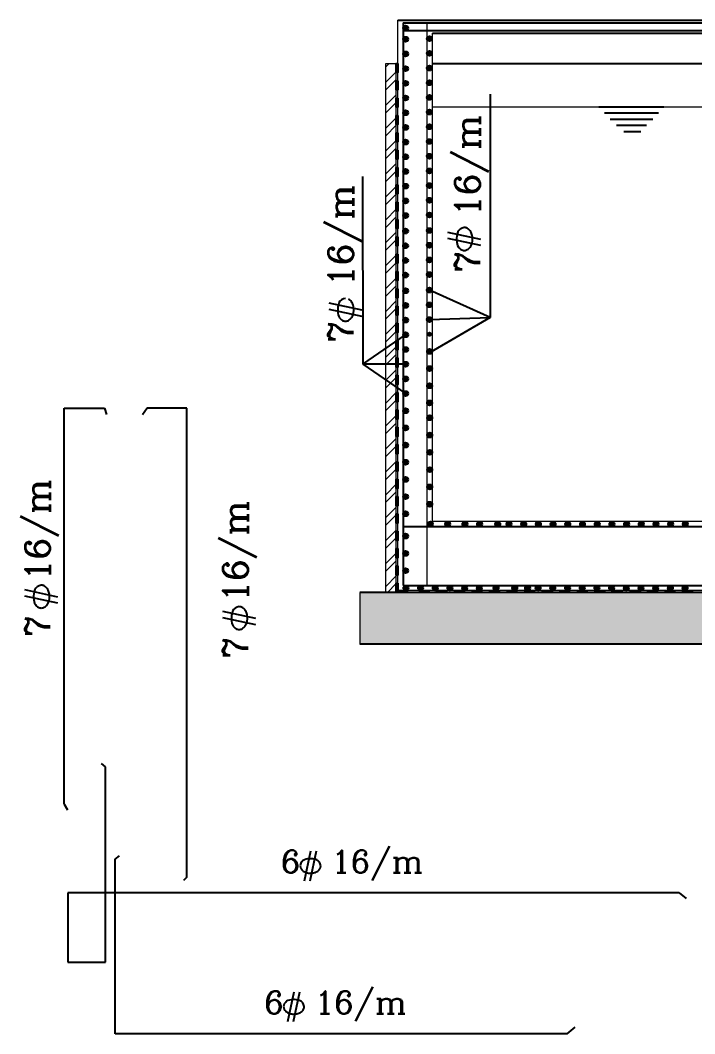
# Model space of a CAD drawing. Header units: metres. Extents: x 64 to 364, y 186 to 335.
# Drawn here: x 235.94 to 243.74, y 289.35 to 301.08 of the extents above; entities that cross this region are included whole.
import ezdxf
from ezdxf.enums import TextEntityAlignment as Align

# ---------------------------------------------------------------- set-up
doc = ezdxf.new("R2010")
doc.units = ezdxf.units.M
doc.header["$MEASUREMENT"] = 0
for name, color, linetype in [('91-TABLE-TEXT', 3, 'Continuous'), ('beam', 3, 'Continuous'), ('Conc Block', 253, 'Continuous'), ('DIMENSIONS', 2, 'Continuous'), ('HATCH', 252, 'Continuous'), ('Isolation', 30, 'Continuous'), ('PC', 8, 'Continuous'), ('RC', 1, 'Continuous'), ('STEEL', 5, 'Continuous'), ('Water', 4, 'Continuous')]:
    doc.layers.add(name, color=color, linetype=linetype)
doc.styles.add('ROMANC', font='romanc.shx')

# ---------------------------------------------------------------- blocks, each defined once
blk = doc.blocks.new('*U244')
at = {"layer": 'Isolation'}
blk.add_hatch(color=256, dxfattribs=at).paths.add_polyline_path([(-0.01, -0.053), (-0.01, 0.053), (0.01, 0.053), (0.01, -0.053)])
blk.add_lwpolyline([(0.01, 0.053), (0.01, -0.053), (-0.01, -0.053), (-0.01, 0.053)], close=True, dxfattribs=at)
blk = doc.blocks.new('*U245')
at = {"layer": 'HATCH', "color": 0, "linetype": 'ByBlock', "lineweight": -2, "transparency": 16777216}
for p in [(0, 6.014), (0, 5.814), (0, 5.613), (0, 5.413), (0, 5.212), (0, 5.012), (0, 4.811), (0, 4.611), (0, 4.41), (0, 4.21), (0, 4.009), (0, 3.809), (0, 3.608), (0, 3.408), (0, 3.207), (0, 3.007), (0, 2.807), (0, 2.606), (0, 2.406), (0, 2.205), (0, 2.005), (0, 1.804), (0, 1.604), (0, 1.403), (0, 1.203), (0, 1.002), (0, 0.802), (0, 0.601), (0, 0.401), (0, 0.2), (0, 0)]:
    blk.add_blockref('*U244', p, dxfattribs=at)

msp = doc.modelspace()

# ---------------------------------------------------------------- hatches: boundary and pattern name
at = {"layer": 'HATCH', "lineweight": 9}
h = msp.add_hatch(dxfattribs=at)
h.set_pattern_fill('ANSI32', color=256, scale=0.5)
h.paths.add_polyline_path([(260.8459, 300.5752), (260.7259, 300.5752), (260.7259, 300.4692), (260.7259, 294.4552), (260.8459, 294.4552)])
h.paths.add_polyline_path([(240.2859, 300.5752), (240.1659, 300.5752), (240.1659, 294.4552), (240.2859, 294.4552), (240.2859, 294.5613)])
h = msp.add_hatch(dxfattribs=at)
h.set_pattern_fill('AR-CONC', color=256)
h.set_pattern_definition([(50, (-94.388, 46.956), (7.1726, -0.62752), [0.75, -8.25]), (355, (-94.388, 46.956), (-1.38751, 7.52192), [0.6, -6.6]), (100.4514, (-93.79, 46.904), (5.78509, 6.8944), [0.6374, -7.01142]), (46.1842, (-94.388, 48.956), (10.67241, -1.6552), [1.125, -12.375]), (96.6356, (-93.498, 48.818), (9.34662, 9.74119), [0.9561, -10.51714]), (351.1842, (-94.388, 48.956), (9.34662, 9.7412), [0.9, -9.9]), (21, (-93.388, 48.456), (5.96907, -4.02619), [0.75, -8.25]), (326, (-93.388, 48.456), (2.43315, 7.2515), [0.6, -6.6]), (71.4514, (-92.89, 48.1207), (8.40222, 3.22531), [0.6374, -7.01142]), (37.5, (-94.3877, 46.9562), (0.121599, 3.328939), [0, -6.52, 0, -6.7, 0, -6.625]), (7.5, (-94.3877, 46.956), (2.630695, 3.944117), [0, -3.82, 0, -6.37, 0, -2.525]), (327.5, (-96.6177, 46.9562), (5.338224, -0.225549), [0, -2.5, 0, -7.8, 0, -10.35]), (317.5, (-97.6177, 46.956), (5.83186, 1.00105), [0, -3.25, 0, -5.18, 0, -7.35])])
h.paths.add_polyline_path([(260.5059, 294.4552), (260.4529, 294.4552), (240.5059, 294.4552), (240.5059, 294.1552), (260.5059, 294.1552)])
h.paths.add_polyline_path([(261.1459, 294.4552), (260.5059, 294.4552), (260.5059, 294.1552), (261.1459, 294.1552)])
h.paths.add_polyline_path([(240.5059, 294.4552), (239.8659, 294.4552), (239.8659, 294.1552), (240.5059, 294.1552)])
h = msp.add_hatch(dxfattribs=at)
h.set_pattern_fill('AR-CONC', color=256, scale=0.05)
h.set_pattern_definition([(50, (-94.3877, 46.95617), (0.3586301, -0.03137607), [0.0375, -0.4125]), (355, (-94.3877, 46.95617), (-0.06937567, 0.37609607), [0.03, -0.33]), (100.45144, (-94.35782, 46.95355), (0.28925442, 0.34472), [0.0318701, -0.35057106]), (46.1842, (-94.3877, 47.05617), (0.53362067, -0.08275964), [0.05625, -0.61875]), (96.63564, (-94.34324, 47.04927), (0.467331, 0.4870593), [0.0478052, -0.5258569]), (351.18416, (-94.3877, 47.05617), (0.467331, 0.4870593), [0.045, -0.495]), (21, (-94.3377, 47.03117), (0.29845353, -0.20130945), [0.0375, -0.4125]), (326, (-94.3377, 47.03117), (0.12165767, 0.36257502), [0.03, -0.33]), (71.451445, (-94.31284, 47.0144), (0.4201112, 0.16126558), [0.0318701, -0.35057106]), (37.5, (-94.38771, 46.95617), (0.006079928, 0.166446927), [0, -0.326, 0, -0.335, 0, -0.33125]), (7.5, (-94.38771, 46.95617), (0.13153477, 0.197205856), [0, -0.191, 0, -0.3185, 0, -0.12625]), (327.5, (-94.49921, 46.95617), (0.26691122, -0.011277436), [0, -0.125, 0, -0.39, 0, -0.5175]), (317.5, (-94.5492, 46.95617), (0.29159308, 0.05005249), [0, -0.1625, 0, -0.259, 0, -0.3675])])
h.paths.add_polyline_path([(261.1459, 294.4552), (260.5059, 294.4552), (260.5059, 293.8552), (261.1459, 293.8552)])
h.paths.add_polyline_path([(260.5059, 294.4552), (260.4529, 294.4552), (240.5059, 294.4552), (240.5059, 293.8552), (260.5059, 293.8552)])
h.paths.add_polyline_path([(240.5059, 294.4552), (239.8659, 294.4552), (239.8659, 293.8552), (240.5059, 293.8552)])
at = {"layer": 'Isolation'}
for points in [[(240.3059, 294.4752), (240.412, 294.4752), (240.412, 294.4552), (240.3059, 294.4552)], [(240.5589, 294.4752), (240.665, 294.4752), (240.665, 294.4552), (240.5589, 294.4552)], [(240.7619, 294.4752), (240.868, 294.4752), (240.868, 294.4552), (240.7619, 294.4552)], [(240.9649, 294.4752), (241.071, 294.4752), (241.071, 294.4552), (240.9649, 294.4552)], [(241.1679, 294.4752), (241.274, 294.4752), (241.274, 294.4552), (241.1679, 294.4552)], [(241.3709, 294.4752), (241.477, 294.4752), (241.477, 294.4552), (241.3709, 294.4552)], [(241.5739, 294.4752), (241.68, 294.4752), (241.68, 294.4552), (241.5739, 294.4552)], [(241.7769, 294.4752), (241.883, 294.4752), (241.883, 294.4552), (241.7769, 294.4552)], [(241.9799, 294.4752), (242.086, 294.4752), (242.086, 294.4552), (241.9799, 294.4552)], [(242.1829, 294.4752), (242.289, 294.4752), (242.289, 294.4552), (242.1829, 294.4552)], [(242.3859, 294.4752), (242.492, 294.4752), (242.492, 294.4552), (242.3859, 294.4552)], [(242.5889, 294.4752), (242.695, 294.4752), (242.695, 294.4552), (242.5889, 294.4552)], [(242.7919, 294.4752), (242.898, 294.4752), (242.898, 294.4552), (242.7919, 294.4552)], [(242.9949, 294.4752), (243.101, 294.4752), (243.101, 294.4552), (242.9949, 294.4552)], [(243.1979, 294.4752), (243.304, 294.4752), (243.304, 294.4552), (243.1979, 294.4552)], [(243.4009, 294.4752), (243.507, 294.4752), (243.507, 294.4552), (243.4009, 294.4552)], [(243.6039, 294.4752), (243.71, 294.4752), (243.71, 294.4552), (243.6039, 294.4552)]]:
    msp.add_hatch(color=256, dxfattribs=at).paths.add_polyline_path(points)
at = {"layer": 'STEEL', "ltscale": 0.2}
h = msp.add_hatch(color=256, dxfattribs=at)
h.paths.add_polyline_path([(240.3671, 300.9842), (240.4242, 300.9842, 1)])
h.paths.add_polyline_path([(240.3671, 300.9842, 1), (240.4242, 300.9842)])
h = msp.add_hatch(color=256, dxfattribs=at)
h.paths.add_polyline_path([(240.3671, 300.8557), (240.4242, 300.8557, 1)])
h.paths.add_polyline_path([(240.3671, 300.8557, 1), (240.4242, 300.8557)])
h = msp.add_hatch(color=256, dxfattribs=at)
h.paths.add_polyline_path([(240.643, 300.8624), (240.7, 300.8624, 1)])
h.paths.add_polyline_path([(240.643, 300.8624, 1), (240.7, 300.8624)])
h = msp.add_hatch(color=256, dxfattribs=at)
h.paths.add_polyline_path([(240.3671, 300.6857), (240.4242, 300.6857, 1)])
h.paths.add_polyline_path([(240.3671, 300.6857, 1), (240.4242, 300.6857)])
h = msp.add_hatch(color=256, dxfattribs=at)
h.paths.add_polyline_path([(240.643, 300.6924), (240.7, 300.6924, 1)])
h.paths.add_polyline_path([(240.643, 300.6924, 1), (240.7, 300.6924)])
h = msp.add_hatch(color=256, dxfattribs=at)
h.paths.add_polyline_path([(240.3671, 300.5157), (240.4242, 300.5157, 1)])
h.paths.add_polyline_path([(240.3671, 300.5157, 1), (240.4242, 300.5157)])
h = msp.add_hatch(color=256, dxfattribs=at)
h.paths.add_polyline_path([(240.643, 300.5224), (240.7, 300.5224, 1)])
h.paths.add_polyline_path([(240.643, 300.5224, 1), (240.7, 300.5224)])
h = msp.add_hatch(color=256, dxfattribs=at)
h.paths.add_polyline_path([(240.3671, 300.3457), (240.4242, 300.3457, 1)])
h.paths.add_polyline_path([(240.3671, 300.3457, 1), (240.4242, 300.3457)])
h = msp.add_hatch(color=256, dxfattribs=at)
h.paths.add_polyline_path([(240.643, 300.3524), (240.7, 300.3524, 1)])
h.paths.add_polyline_path([(240.643, 300.3524, 1), (240.7, 300.3524)])
h = msp.add_hatch(color=256, dxfattribs=at)
h.paths.add_polyline_path([(240.3671, 300.1757), (240.4242, 300.1757, 1)])
h.paths.add_polyline_path([(240.3671, 300.1757, 1), (240.4242, 300.1757)])
h = msp.add_hatch(color=256, dxfattribs=at)
h.paths.add_polyline_path([(240.643, 300.1824), (240.7, 300.1824, 1)])
h.paths.add_polyline_path([(240.643, 300.1824, 1), (240.7, 300.1824)])
h = msp.add_hatch(color=256, dxfattribs=at)
h.paths.add_polyline_path([(240.3671, 300.0057), (240.4242, 300.0057, 1)])
h.paths.add_polyline_path([(240.3671, 300.0057, 1), (240.4242, 300.0057)])
h = msp.add_hatch(color=256, dxfattribs=at)
h.paths.add_polyline_path([(240.643, 300.0124), (240.7, 300.0124, 1)])
h.paths.add_polyline_path([(240.643, 300.0124, 1), (240.7, 300.0124)])
h = msp.add_hatch(color=256, dxfattribs=at)
h.paths.add_polyline_path([(240.3671, 299.8357), (240.4242, 299.8357, 1)])
h.paths.add_polyline_path([(240.3671, 299.8357, 1), (240.4242, 299.8357)])
h = msp.add_hatch(color=256, dxfattribs=at)
h.paths.add_polyline_path([(240.643, 299.8424), (240.7, 299.8424, 1)])
h.paths.add_polyline_path([(240.643, 299.8424, 1), (240.7, 299.8424)])
h = msp.add_hatch(color=256, dxfattribs=at)
h.paths.add_polyline_path([(240.3671, 299.6657), (240.4242, 299.6657, 1)])
h.paths.add_polyline_path([(240.3671, 299.6657, 1), (240.4242, 299.6657)])
h = msp.add_hatch(color=256, dxfattribs=at)
h.paths.add_polyline_path([(240.643, 299.6724), (240.7, 299.6724, 1)])
h.paths.add_polyline_path([(240.643, 299.6724, 1), (240.7, 299.6724)])
h = msp.add_hatch(color=256, dxfattribs=at)
h.paths.add_polyline_path([(240.3671, 299.4957), (240.4242, 299.4957, 1)])
h.paths.add_polyline_path([(240.3671, 299.4957, 1), (240.4242, 299.4957)])
h = msp.add_hatch(color=256, dxfattribs=at)
h.paths.add_polyline_path([(240.643, 299.5024), (240.7, 299.5024, 1)])
h.paths.add_polyline_path([(240.643, 299.5024, 1), (240.7, 299.5024)])
h = msp.add_hatch(color=256, dxfattribs=at)
h.paths.add_polyline_path([(240.3671, 299.3257), (240.4242, 299.3257, 1)])
h.paths.add_polyline_path([(240.3671, 299.3257, 1), (240.4242, 299.3257)])
h = msp.add_hatch(color=256, dxfattribs=at)
h.paths.add_polyline_path([(240.643, 299.3324), (240.7, 299.3324, 1)])
h.paths.add_polyline_path([(240.643, 299.3324, 1), (240.7, 299.3324)])
h = msp.add_hatch(color=256, dxfattribs=at)
h.paths.add_polyline_path([(240.3671, 299.1557), (240.4242, 299.1557, 1)])
h.paths.add_polyline_path([(240.3671, 299.1557, 1), (240.4242, 299.1557)])
h = msp.add_hatch(color=256, dxfattribs=at)
h.paths.add_polyline_path([(240.643, 299.1624), (240.7, 299.1624, 1)])
h.paths.add_polyline_path([(240.643, 299.1624, 1), (240.7, 299.1624)])
h = msp.add_hatch(color=256, dxfattribs=at)
h.paths.add_polyline_path([(240.3671, 298.9857), (240.4242, 298.9857, 1)])
h.paths.add_polyline_path([(240.3671, 298.9857, 1), (240.4242, 298.9857)])
h = msp.add_hatch(color=256, dxfattribs=at)
h.paths.add_polyline_path([(240.643, 298.9924), (240.7, 298.9924, 1)])
h.paths.add_polyline_path([(240.643, 298.9924, 1), (240.7, 298.9924)])
h = msp.add_hatch(color=256, dxfattribs=at)
h.paths.add_polyline_path([(240.3671, 298.8157), (240.4242, 298.8157, 1)])
h.paths.add_polyline_path([(240.3671, 298.8157, 1), (240.4242, 298.8157)])
h = msp.add_hatch(color=256, dxfattribs=at)
h.paths.add_polyline_path([(240.643, 298.8224), (240.7, 298.8224, 1)])
h.paths.add_polyline_path([(240.643, 298.8224, 1), (240.7, 298.8224)])
h = msp.add_hatch(color=256, dxfattribs=at)
h.paths.add_polyline_path([(240.3657, 298.636), (240.4227, 298.636, 1)])
h.paths.add_polyline_path([(240.3657, 298.636, 1), (240.4227, 298.636)])
h = msp.add_hatch(color=256, dxfattribs=at)
h.paths.add_polyline_path([(240.6415, 298.6427), (240.6986, 298.6427, 1)])
h.paths.add_polyline_path([(240.6415, 298.6427, 1), (240.6986, 298.6427)])
h = msp.add_hatch(color=256, dxfattribs=at)
h.paths.add_polyline_path([(240.3657, 298.466), (240.4227, 298.466, 1)])
h.paths.add_polyline_path([(240.3657, 298.466, 1), (240.4227, 298.466)])
h = msp.add_hatch(color=256, dxfattribs=at)
h.paths.add_polyline_path([(240.6415, 298.4727), (240.6986, 298.4727, 1)])
h.paths.add_polyline_path([(240.6415, 298.4727, 1), (240.6986, 298.4727)])
h = msp.add_hatch(color=256, dxfattribs=at)
h.paths.add_polyline_path([(240.3657, 298.296), (240.4227, 298.296, 1)])
h.paths.add_polyline_path([(240.3657, 298.296, 1), (240.4227, 298.296)])
h = msp.add_hatch(color=256, dxfattribs=at)
h.paths.add_polyline_path([(240.6415, 298.3027), (240.6986, 298.3027, 1)])
h.paths.add_polyline_path([(240.6415, 298.3027, 1), (240.6986, 298.3027)])
h = msp.add_hatch(color=256, dxfattribs=at)
h.paths.add_polyline_path([(240.3657, 298.126), (240.4227, 298.126, 1)])
h.paths.add_polyline_path([(240.3657, 298.126, 1), (240.4227, 298.126)])
h = msp.add_hatch(color=256, dxfattribs=at)
h.paths.add_polyline_path([(240.6415, 298.1327), (240.6986, 298.1327, 1)])
h.paths.add_polyline_path([(240.6415, 298.1327, 1), (240.6986, 298.1327)])
h = msp.add_hatch(color=256, dxfattribs=at)
h.paths.add_polyline_path([(240.3671, 297.9457), (240.4242, 297.9457, 1)])
h.paths.add_polyline_path([(240.3671, 297.9457, 1), (240.4242, 297.9457)])
h = msp.add_hatch(color=256, dxfattribs=at)
h.paths.add_polyline_path([(240.643, 297.9524), (240.7, 297.9524, 1)])
h.paths.add_polyline_path([(240.643, 297.9524, 1), (240.7, 297.9524)])
h = msp.add_hatch(color=256, dxfattribs=at)
h.paths.add_polyline_path([(240.3671, 297.7757), (240.4242, 297.7757, 1)])
h.paths.add_polyline_path([(240.3671, 297.7757, 1), (240.4242, 297.7757)])
h = msp.add_hatch(color=256, dxfattribs=at)
h.paths.add_polyline_path([(240.643, 297.7824), (240.7, 297.7824, 1)])
h.paths.add_polyline_path([(240.643, 297.7824, 1), (240.7, 297.7824)])
h = msp.add_hatch(color=256, dxfattribs=at)
h.paths.add_polyline_path([(240.3671, 297.6057), (240.4242, 297.6057, 1)])
h.paths.add_polyline_path([(240.3671, 297.6057, 1), (240.4242, 297.6057)])
h = msp.add_hatch(color=256, dxfattribs=at)
h.paths.add_polyline_path([(240.643, 297.6124), (240.7, 297.6124, 1)])
h.paths.add_polyline_path([(240.643, 297.6124, 1), (240.7, 297.6124)])
h = msp.add_hatch(color=256, dxfattribs=at)
h.paths.add_polyline_path([(240.3671, 297.4357), (240.4242, 297.4357, 1)])
h.paths.add_polyline_path([(240.3671, 297.4357, 1), (240.4242, 297.4357)])
h = msp.add_hatch(color=256, dxfattribs=at)
h.paths.add_polyline_path([(240.643, 297.4424), (240.7, 297.4424, 1)])
h.paths.add_polyline_path([(240.643, 297.4424, 1), (240.7, 297.4424)])
h = msp.add_hatch(color=256, dxfattribs=at)
h.paths.add_polyline_path([(240.3671, 297.2657), (240.4242, 297.2657, 1)])
h.paths.add_polyline_path([(240.3671, 297.2657, 1), (240.4242, 297.2657)])
h = msp.add_hatch(color=256, dxfattribs=at)
h.paths.add_polyline_path([(240.6445, 297.2436), (240.7015, 297.2436, 1)])
h.paths.add_polyline_path([(240.6445, 297.2436, 1), (240.7015, 297.2436)])
h = msp.add_hatch(color=256, dxfattribs=at)
h.paths.add_polyline_path([(240.3671, 297.0957), (240.4242, 297.0957, 1)])
h.paths.add_polyline_path([(240.3671, 297.0957, 1), (240.4242, 297.0957)])
h = msp.add_hatch(color=256, dxfattribs=at)
h.paths.add_polyline_path([(240.6445, 297.0449), (240.7015, 297.0449, 1)])
h.paths.add_polyline_path([(240.6445, 297.0449, 1), (240.7015, 297.0449)])
h = msp.add_hatch(color=256, dxfattribs=at)
h.paths.add_polyline_path([(240.3671, 296.9257), (240.4242, 296.9257, 1)])
h.paths.add_polyline_path([(240.3671, 296.9257, 1), (240.4242, 296.9257)])
h = msp.add_hatch(color=256, dxfattribs=at)
h.paths.add_polyline_path([(240.6445, 296.8461), (240.7015, 296.8461, 1)])
h.paths.add_polyline_path([(240.6445, 296.8461, 1), (240.7015, 296.8461)])
h = msp.add_hatch(color=256, dxfattribs=at)
h.paths.add_polyline_path([(240.3671, 296.7557), (240.4242, 296.7557, 1)])
h.paths.add_polyline_path([(240.3671, 296.7557, 1), (240.4242, 296.7557)])
h = msp.add_hatch(color=256, dxfattribs=at)
h.paths.add_polyline_path([(240.6445, 296.6473), (240.7015, 296.6473, 1)])
h.paths.add_polyline_path([(240.6445, 296.6473, 1), (240.7015, 296.6473)])
h = msp.add_hatch(color=256, dxfattribs=at)
h.paths.add_polyline_path([(240.3671, 296.5569), (240.4242, 296.5569, 1)])
h.paths.add_polyline_path([(240.3671, 296.5569, 1), (240.4242, 296.5569)])
h = msp.add_hatch(color=256, dxfattribs=at)
h.paths.add_polyline_path([(240.646, 296.4754), (240.7031, 296.4754, 1)])
h.paths.add_polyline_path([(240.646, 296.4754, 1), (240.7031, 296.4754)])
h = msp.add_hatch(color=256, dxfattribs=at)
h.paths.add_polyline_path([(240.3671, 296.3581), (240.4242, 296.3581, 1)])
h.paths.add_polyline_path([(240.3671, 296.3581, 1), (240.4242, 296.3581)])
h = msp.add_hatch(color=256, dxfattribs=at)
h.paths.add_polyline_path([(240.646, 296.2754), (240.7031, 296.2754, 1)])
h.paths.add_polyline_path([(240.646, 296.2754, 1), (240.7031, 296.2754)])
h = msp.add_hatch(color=256, dxfattribs=at)
h.paths.add_polyline_path([(240.3671, 296.1593), (240.4242, 296.1593, 1)])
h.paths.add_polyline_path([(240.3671, 296.1593, 1), (240.4242, 296.1593)])
h = msp.add_hatch(color=256, dxfattribs=at)
h.paths.add_polyline_path([(240.646, 296.0754), (240.7031, 296.0754, 1)])
h.paths.add_polyline_path([(240.646, 296.0754, 1), (240.7031, 296.0754)])
h = msp.add_hatch(color=256, dxfattribs=at)
h.paths.add_polyline_path([(240.3671, 295.9606), (240.4242, 295.9606, 1)])
h.paths.add_polyline_path([(240.3671, 295.9606, 1), (240.4242, 295.9606)])
h = msp.add_hatch(color=256, dxfattribs=at)
h.paths.add_polyline_path([(240.646, 295.8754), (240.7031, 295.8754, 1)])
h.paths.add_polyline_path([(240.646, 295.8754, 1), (240.7031, 295.8754)])
h = msp.add_hatch(color=256, dxfattribs=at)
h.paths.add_polyline_path([(240.3671, 295.7618), (240.4242, 295.7618, 1)])
h.paths.add_polyline_path([(240.3671, 295.7618, 1), (240.4242, 295.7618)])
h = msp.add_hatch(color=256, dxfattribs=at)
h.paths.add_polyline_path([(240.646, 295.6754), (240.7031, 295.6754, 1)])
h.paths.add_polyline_path([(240.646, 295.6754, 1), (240.7031, 295.6754)])
h = msp.add_hatch(color=256, dxfattribs=at)
h.paths.add_polyline_path([(240.3671, 295.563), (240.4242, 295.563, 1)])
h.paths.add_polyline_path([(240.3671, 295.563, 1), (240.4242, 295.563)])
h = msp.add_hatch(color=256, dxfattribs=at)
h.paths.add_polyline_path([(240.646, 295.4754), (240.7031, 295.4754, 1)])
h.paths.add_polyline_path([(240.646, 295.4754, 1), (240.7031, 295.4754)])
h = msp.add_hatch(color=256, dxfattribs=at)
h.paths.add_polyline_path([(240.3671, 295.3642), (240.4242, 295.3642, 1)])
h.paths.add_polyline_path([(240.3671, 295.3642, 1), (240.4242, 295.3642)])
h = msp.add_hatch(color=256, dxfattribs=at)
h.paths.add_polyline_path([(240.6529, 295.2459), (240.7099, 295.2459, 1)])
h.paths.add_polyline_path([(240.6529, 295.2459, 1), (240.7099, 295.2459)])
h = msp.add_hatch(color=256, dxfattribs=at)
h.paths.add_polyline_path([(240.8529, 295.2459), (240.9099, 295.2459, 1)])
h.paths.add_polyline_path([(240.8529, 295.2459, 1), (240.9099, 295.2459)])
h = msp.add_hatch(color=256, dxfattribs=at)
h.paths.add_polyline_path([(241.0529, 295.2459), (241.1099, 295.2459, 1)])
h.paths.add_polyline_path([(241.0529, 295.2459, 1), (241.1099, 295.2459)])
h = msp.add_hatch(color=256, dxfattribs=at)
h.paths.add_polyline_path([(241.2229, 295.2459), (241.2799, 295.2459, 1)])
h.paths.add_polyline_path([(241.2229, 295.2459, 1), (241.2799, 295.2459)])
h = msp.add_hatch(color=256, dxfattribs=at)
h.paths.add_polyline_path([(241.4324, 295.2442), (241.4895, 295.2442, 1)])
h.paths.add_polyline_path([(241.4324, 295.2442, 1), (241.4895, 295.2442)])
h = msp.add_hatch(color=256, dxfattribs=at)
h.paths.add_polyline_path([(241.5629, 295.2459), (241.6199, 295.2459, 1)])
h.paths.add_polyline_path([(241.5629, 295.2459, 1), (241.6199, 295.2459)])
h = msp.add_hatch(color=256, dxfattribs=at)
h.paths.add_polyline_path([(241.7329, 295.2459), (241.7899, 295.2459, 1)])
h.paths.add_polyline_path([(241.7329, 295.2459, 1), (241.7899, 295.2459)])
h = msp.add_hatch(color=256, dxfattribs=at)
h.paths.add_polyline_path([(241.9029, 295.2459), (241.9599, 295.2459, 1)])
h.paths.add_polyline_path([(241.9029, 295.2459, 1), (241.9599, 295.2459)])
h = msp.add_hatch(color=256, dxfattribs=at)
h.paths.add_polyline_path([(242.0729, 295.2459), (242.1299, 295.2459, 1)])
h.paths.add_polyline_path([(242.0729, 295.2459, 1), (242.1299, 295.2459)])
h = msp.add_hatch(color=256, dxfattribs=at)
h.paths.add_polyline_path([(242.2429, 295.2459), (242.2999, 295.2459, 1)])
h.paths.add_polyline_path([(242.2429, 295.2459, 1), (242.2999, 295.2459)])
h = msp.add_hatch(color=256, dxfattribs=at)
h.paths.add_polyline_path([(242.4129, 295.2459), (242.4699, 295.2459, 1)])
h.paths.add_polyline_path([(242.4129, 295.2459, 1), (242.4699, 295.2459)])
h = msp.add_hatch(color=256, dxfattribs=at)
h.paths.add_polyline_path([(242.5829, 295.2459), (242.6399, 295.2459, 1)])
h.paths.add_polyline_path([(242.5829, 295.2459, 1), (242.6399, 295.2459)])
h = msp.add_hatch(color=256, dxfattribs=at)
h.paths.add_polyline_path([(242.7529, 295.2459), (242.8099, 295.2459, 1)])
h.paths.add_polyline_path([(242.7529, 295.2459, 1), (242.8099, 295.2459)])
h = msp.add_hatch(color=256, dxfattribs=at)
h.paths.add_polyline_path([(242.9229, 295.2459), (242.9799, 295.2459, 1)])
h.paths.add_polyline_path([(242.9229, 295.2459, 1), (242.9799, 295.2459)])
h = msp.add_hatch(color=256, dxfattribs=at)
h.paths.add_polyline_path([(243.0929, 295.2459), (243.1499, 295.2459, 1)])
h.paths.add_polyline_path([(243.0929, 295.2459, 1), (243.1499, 295.2459)])
h = msp.add_hatch(color=256, dxfattribs=at)
h.paths.add_polyline_path([(243.2629, 295.2459), (243.3199, 295.2459, 1)])
h.paths.add_polyline_path([(243.2629, 295.2459, 1), (243.3199, 295.2459)])
h = msp.add_hatch(color=256, dxfattribs=at)
h.paths.add_polyline_path([(243.4329, 295.2459), (243.4899, 295.2459, 1)])
h.paths.add_polyline_path([(243.4329, 295.2459, 1), (243.4899, 295.2459)])
h = msp.add_hatch(color=256, dxfattribs=at)
h.paths.add_polyline_path([(243.6029, 295.2459), (243.6599, 295.2459, 1)])
h.paths.add_polyline_path([(243.6029, 295.2459, 1), (243.6599, 295.2459)])
h = msp.add_hatch(color=256, dxfattribs=at)
h.paths.add_polyline_path([(240.3671, 295.1061), (240.4242, 295.1061, 1)])
h.paths.add_polyline_path([(240.3671, 295.1061, 1), (240.4242, 295.1061)])
h = msp.add_hatch(color=256, dxfattribs=at)
h.paths.add_polyline_path([(240.3671, 294.9061), (240.4242, 294.9061, 1)])
h.paths.add_polyline_path([(240.3671, 294.9061, 1), (240.4242, 294.9061)])
h = msp.add_hatch(color=256, dxfattribs=at)
h.paths.add_polyline_path([(240.3671, 294.7061), (240.4242, 294.7061, 1)])
h.paths.add_polyline_path([(240.3671, 294.7061, 1), (240.4242, 294.7061)])
h = msp.add_hatch(color=256, dxfattribs=at)
h.paths.add_polyline_path([(240.3696, 294.5061), (240.4267, 294.5061, 1)])
h.paths.add_polyline_path([(240.3696, 294.5061, 1), (240.4267, 294.5061)])
h = msp.add_hatch(color=256, dxfattribs=at)
h.paths.add_polyline_path([(240.5396, 294.5061), (240.5967, 294.5061, 1)])
h.paths.add_polyline_path([(240.5396, 294.5061, 1), (240.5967, 294.5061)])
h = msp.add_hatch(color=256, dxfattribs=at)
h.paths.add_polyline_path([(240.7096, 294.5061), (240.7667, 294.5061, 1)])
h.paths.add_polyline_path([(240.7096, 294.5061, 1), (240.7667, 294.5061)])
h = msp.add_hatch(color=256, dxfattribs=at)
h.paths.add_polyline_path([(240.8796, 294.5061), (240.9367, 294.5061, 1)])
h.paths.add_polyline_path([(240.8796, 294.5061, 1), (240.9367, 294.5061)])
h = msp.add_hatch(color=256, dxfattribs=at)
h.paths.add_polyline_path([(241.0496, 294.5061), (241.1067, 294.5061, 1)])
h.paths.add_polyline_path([(241.0496, 294.5061, 1), (241.1067, 294.5061)])
h = msp.add_hatch(color=256, dxfattribs=at)
h.paths.add_polyline_path([(241.2196, 294.5061), (241.2767, 294.5061, 1)])
h.paths.add_polyline_path([(241.2196, 294.5061, 1), (241.2767, 294.5061)])
h = msp.add_hatch(color=256, dxfattribs=at)
h.paths.add_polyline_path([(241.413, 294.5066), (241.47, 294.5066, 1)])
h.paths.add_polyline_path([(241.413, 294.5066, 1), (241.47, 294.5066)])
h = msp.add_hatch(color=256, dxfattribs=at)
h.paths.add_polyline_path([(241.629, 294.5066), (241.6861, 294.5066, 1)])
h.paths.add_polyline_path([(241.629, 294.5066, 1), (241.6861, 294.5066)])
h = msp.add_hatch(color=256, dxfattribs=at)
h.paths.add_polyline_path([(241.7776, 294.5042), (241.8347, 294.5042, 1)])
h.paths.add_polyline_path([(241.7776, 294.5042, 1), (241.8347, 294.5042)])
h = msp.add_hatch(color=256, dxfattribs=at)
h.paths.add_polyline_path([(241.8996, 294.5061), (241.9567, 294.5061, 1)])
h.paths.add_polyline_path([(241.8996, 294.5061, 1), (241.9567, 294.5061)])
h = msp.add_hatch(color=256, dxfattribs=at)
h.paths.add_polyline_path([(242.0696, 294.5061), (242.1267, 294.5061, 1)])
h.paths.add_polyline_path([(242.0696, 294.5061, 1), (242.1267, 294.5061)])
h = msp.add_hatch(color=256, dxfattribs=at)
h.paths.add_polyline_path([(242.2396, 294.5061), (242.2967, 294.5061, 1)])
h.paths.add_polyline_path([(242.2396, 294.5061, 1), (242.2967, 294.5061)])
h = msp.add_hatch(color=256, dxfattribs=at)
h.paths.add_polyline_path([(242.4096, 294.5061), (242.4667, 294.5061, 1)])
h.paths.add_polyline_path([(242.4096, 294.5061, 1), (242.4667, 294.5061)])
h = msp.add_hatch(color=256, dxfattribs=at)
h.paths.add_polyline_path([(242.5796, 294.5061), (242.6367, 294.5061, 1)])
h.paths.add_polyline_path([(242.5796, 294.5061, 1), (242.6367, 294.5061)])
h = msp.add_hatch(color=256, dxfattribs=at)
h.paths.add_polyline_path([(242.7496, 294.5061), (242.8067, 294.5061, 1)])
h.paths.add_polyline_path([(242.7496, 294.5061, 1), (242.8067, 294.5061)])
h = msp.add_hatch(color=256, dxfattribs=at)
h.paths.add_polyline_path([(242.9196, 294.5061), (242.9767, 294.5061, 1)])
h.paths.add_polyline_path([(242.9196, 294.5061, 1), (242.9767, 294.5061)])
h = msp.add_hatch(color=256, dxfattribs=at)
h.paths.add_polyline_path([(243.0896, 294.5061), (243.1467, 294.5061, 1)])
h.paths.add_polyline_path([(243.0896, 294.5061, 1), (243.1467, 294.5061)])
h = msp.add_hatch(color=256, dxfattribs=at)
h.paths.add_polyline_path([(243.2596, 294.5061), (243.3167, 294.5061, 1)])
h.paths.add_polyline_path([(243.2596, 294.5061, 1), (243.3167, 294.5061)])
h = msp.add_hatch(color=256, dxfattribs=at)
h.paths.add_polyline_path([(243.4296, 294.5061), (243.4867, 294.5061, 1)])
h.paths.add_polyline_path([(243.4296, 294.5061, 1), (243.4867, 294.5061)])
h = msp.add_hatch(color=256, dxfattribs=at)
h.paths.add_polyline_path([(243.5996, 294.5061), (243.6567, 294.5061, 1)])
h.paths.add_polyline_path([(243.5996, 294.5061, 1), (243.6567, 294.5061)])

# ---------------------------------------------------------------- linework, layer by layer
at = {"lineweight": 9}
msp.add_line((240.1659, 300.5752), (240.3059, 300.5752), dxfattribs=at)
at = {"layer": 'beam'}
msp.add_line((240.7059, 300.5752), (245.3059, 300.5752), dxfattribs=at)
at = {"layer": 'Conc Block', "lineweight": 9}
for p, q in [((240.1659, 294.4552), (240.1659, 300.5752)), ((240.2859, 294.4552), (240.2859, 300.5752))]:
    msp.add_line(p, q, dxfattribs=at)
at = {"layer": 'DIMENSIONS'}
for p, q in [((241.3725, 300.2207), (241.3725, 297.6373)), ((239.8951, 299.2663), (239.902, 297.0954)), ((241.2667, 298.5392), (240.8839, 298.6208)), ((241.2667, 298.4673), (240.8839, 298.5489)), ((241.3725, 297.6373), (240.6716, 297.9522)), ((239.8926, 297.72), (239.5098, 297.8016)), ((239.8926, 297.648), (239.5098, 297.7296)), ((240.6716, 297.6122), (241.3725, 297.6373)), ((241.3725, 297.6373), (240.6719, 297.227)), ((239.902, 297.0954), (240.3957, 297.4354)), ((240.3957, 297.0954), (239.902, 297.0954)), ((239.902, 297.0954), (240.3957, 296.7554)), ((236.3735, 294.401), (235.9908, 294.4826)), ((236.3735, 294.329), (235.9908, 294.4106)), ((238.6624, 294.1524), (238.2797, 294.234)), ((238.6624, 294.0804), (238.2797, 294.162)), ((239.2261, 291.1181), (239.2995, 291.4626)), ((239.2909, 291.1181), (239.3643, 291.4626)), ((239.0338, 289.4883), (239.1072, 289.8328)), ((239.0986, 289.4883), (239.172, 289.8328))]:
    msp.add_line(p, q, dxfattribs=at)
for centre, major_axis, ratio, start_param, end_param in [((241.1001, 298.5837), (0.0492, 0.1697), 0.6194377, 1.5056801, 2.6284376), ((241.0739, 298.6199), (0.0779, 0.0256), 0.6715113, 1.3536921, 2.5954401), ((241.0739, 298.6199), (0.064, 0), 0.8847754, 1.0010544, 1.5707963), ((241.0477, 298.5837), (0.1125, 0), 0.8847754, 0.5739799, 1.0010544), ((241.0061, 298.5599), (-0.1621, 0), 0.8847754, 3.4032805, 3.7155726), ((240.9402, 298.5443), (0.2303, 0), 0.8847754, 0, 0.2616879), ((241.0061, 298.5287), (0.1621, 0), 0.8847754, -0.5739799, -0.2616879), ((240.9402, 298.5443), (0.2303, 0), 0.8847754, -0.2616879, 0), ((241.1001, 298.5049), (-0.1125, 0), 0.8847754, 0.5739799, 1.0010544), ((241.0739, 298.4688), (0.064, 0), 0.8847754, 4.1426471, 4.712389), ((241.0739, 298.4688), (-0.064, 0), 0.8847754, 1.5707963, 2.1405382), ((241.0477, 298.5049), (0.1125, 0), 0.8847754, -1.0010544, -0.5739799), ((239.726, 297.7645), (-0.0492, -0.1697), 0.6194377, 4.6472727, 5.7700303), ((239.6998, 297.8007), (-0.0779, -0.0256), 0.6715113, 4.4952848, 5.7370328), ((239.6737, 297.7645), (-0.1125, 0), 0.8847754, 3.7155726, 4.1426471), ((239.632, 297.7407), (-0.1621, 0), 0.8847754, 3.4032805, 3.7155726), ((239.5662, 297.7251), (-0.2303, 0), 0.8847754, 3.1415927, 3.4032805), ((239.632, 297.7095), (-0.1621, 0), 0.8847754, 2.5676127, 2.8799048), ((239.5662, 297.7251), (-0.2303, 0), 0.8847754, 2.8799048, 3.1415927), ((239.726, 297.6857), (-0.1125, 0), 0.8847754, 0.5739799, 1.0010544), ((239.6998, 297.6496), (-0.064, 0), 0.8847754, 1.0010544, 1.5707963), ((239.6998, 297.6496), (-0.064, 0), 0.8847754, 1.5707963, 2.1405382), ((239.6737, 297.6857), (-0.1125, 0), 0.8847754, 2.1405382, 2.5676127), ((236.2069, 294.4455), (0.0492, 0.1697), 0.6194377, 1.5056801, 2.6284376), ((236.1808, 294.4816), (0.0779, 0.0256), 0.6715113, 1.3536921, 2.5954401), ((236.1808, 294.4816), (0.064, 0), 0.8847754, 1.0010544, 1.5707963), ((236.1546, 294.4455), (0.1125, 0), 0.8847754, 0.5739799, 1.0010544), ((236.113, 294.4217), (-0.1621, 0), 0.8847754, 3.4032805, 3.7155726), ((236.0471, 294.4061), (-0.2303, 0), 0.8847754, 3.1415927, 3.4032805), ((236.0471, 294.4061), (-0.2303, 0), 0.8847754, 2.8799048, 3.1415927), ((236.2069, 294.3667), (-0.1125, 0), 0.8847754, 0.5739799, 1.0010544), ((236.1808, 294.3305), (-0.064, 0), 0.8847754, 1.0010544, 1.5707963), ((236.1808, 294.3305), (0.064, 0), 0.8847754, 4.712389, 5.2821309), ((236.1546, 294.3667), (0.1125, 0), 0.8847754, -1.0010544, -0.5739799), ((236.113, 294.3905), (-0.1621, 0), 0.8847754, 2.5676127, 2.8799048), ((238.4697, 294.2331), (0.0779, 0.0256), 0.6715113, 1.3536921, 2.5954401), ((238.4697, 294.2331), (0.064, 0), 0.8847754, 1.0010544, 1.5707963), ((238.4435, 294.1969), (0.1125, 0), 0.8847754, 0.5739799, 1.0010544), ((238.4019, 294.1731), (-0.1621, 0), 0.8847754, 3.4032805, 3.7155726), ((238.4958, 294.1969), (0.0492, 0.1697), 0.6194377, 1.5056801, 2.6284376), ((238.336, 294.1575), (-0.2303, 0), 0.8847754, 3.1415927, 3.4032805), ((238.336, 294.1575), (-0.2303, 0), 0.8847754, 2.8799048, 3.1415927), ((238.4958, 294.1181), (-0.1125, 0), 0.8847754, 0.5739799, 1.0010544), ((238.4697, 294.0819), (-0.064, 0), 0.8847754, 1.0010544, 1.5707963), ((238.4697, 294.0819), (0.064, 0), 0.8847754, 4.712389, 5.2821309), ((238.4435, 294.1181), (0.1125, 0), 0.8847754, -1.0010544, -0.5739799), ((238.4019, 294.1419), (-0.1621, 0), 0.8847754, 2.5676127, 2.8799048), ((239.2274, 291.2916), (0, 0.0576), 0.8847754, 1.0010544, 1.5707963), ((239.26, 291.268), (0, 0.1013), 0.8847754, 0.5739799, 1.0010544), ((239.3309, 291.268), (-0.1527, 0.0443), 0.6194377, 4.6472727, 5.7700303), ((239.3635, 291.2916), (-0.023, 0.0701), 0.6715113, 4.4952848, 5.7370328), ((239.2274, 291.2916), (0, 0.0576), 0.8847754, 1.5707963, 2.1405382), ((239.26, 291.3152), (0, 0.1013), 0.8847754, 2.1405382, 2.5676127), ((239.2814, 291.3526), (0, 0.1459), 0.8847754, 2.5676127, 2.8799048), ((239.2954, 291.4119), (0, 0.2072), 0.8847754, 2.8799048, 3.1415927), ((239.2954, 291.4119), (0, 0.2072), 0.8847754, 3.1415927, 3.4032805), ((239.3095, 291.3526), (0, 0.1459), 0.8847754, 3.4032805, 3.7155726), ((239.3309, 291.3152), (0, 0.1013), 0.8847754, 3.7155726, 4.1426471), ((239.3635, 291.2916), (0, 0.0576), 0.8847754, 4.1426471, 4.712389), ((239.0352, 289.6618), (0, 0.0576), 0.8847754, 1.0010544, 1.5707963), ((239.0677, 289.6382), (0, 0.1013), 0.8847754, 0.5739799, 1.0010544), ((239.1387, 289.6382), (-0.1527, 0.0443), 0.6194377, 4.6472727, 5.7700303), ((239.1712, 289.6618), (-0.023, 0.0701), 0.6715113, 4.4952848, 5.7370328), ((239.0352, 289.6618), (0, 0.0576), 0.8847754, 1.5707963, 2.1405382), ((239.0677, 289.6853), (0, 0.1013), 0.8847754, 2.1405382, 2.5676127), ((239.0891, 289.7228), (0, 0.1459), 0.8847754, 2.5676127, 2.8799048), ((239.1032, 289.7821), (0, 0.2072), 0.8847754, 2.8799048, 3.1415927), ((239.1032, 289.7821), (0, 0.2072), 0.8847754, 3.1415927, 3.4032805), ((239.1172, 289.7228), (0, 0.1459), 0.8847754, 3.4032805, 3.7155726), ((239.1387, 289.6853), (0, 0.1013), 0.8847754, 3.7155726, 4.1426471), ((239.1712, 289.6618), (0, 0.0576), 0.8847754, 4.1426471, 4.712389)]:
    msp.add_ellipse(centre, major_axis=major_axis, ratio=ratio, start_param=start_param, end_param=end_param, dxfattribs=at)
at = {"layer": 'HATCH', "lineweight": 9}
msp.add_line((239.8659, 294.4552), (239.8659, 293.8552), dxfattribs=at)
msp.add_line((239.8659, 294.4552), (239.8659, 293.8552), dxfattribs=at)
at = {"layer": 'Isolation'}
for points in [[(240.412, 294.4552), (240.3059, 294.4552), (240.3059, 294.4752), (240.412, 294.4752)], [(240.665, 294.4552), (240.5589, 294.4552), (240.5589, 294.4752), (240.665, 294.4752)], [(240.868, 294.4552), (240.7619, 294.4552), (240.7619, 294.4752), (240.868, 294.4752)], [(241.071, 294.4552), (240.9649, 294.4552), (240.9649, 294.4752), (241.071, 294.4752)], [(241.274, 294.4552), (241.1679, 294.4552), (241.1679, 294.4752), (241.274, 294.4752)], [(241.477, 294.4552), (241.3709, 294.4552), (241.3709, 294.4752), (241.477, 294.4752)], [(241.68, 294.4552), (241.5739, 294.4552), (241.5739, 294.4752), (241.68, 294.4752)], [(241.883, 294.4552), (241.7769, 294.4552), (241.7769, 294.4752), (241.883, 294.4752)], [(242.086, 294.4552), (241.9799, 294.4552), (241.9799, 294.4752), (242.086, 294.4752)], [(242.289, 294.4552), (242.1829, 294.4552), (242.1829, 294.4752), (242.289, 294.4752)], [(242.492, 294.4552), (242.3859, 294.4552), (242.3859, 294.4752), (242.492, 294.4752)], [(242.695, 294.4552), (242.5889, 294.4552), (242.5889, 294.4752), (242.695, 294.4752)], [(242.898, 294.4552), (242.7919, 294.4552), (242.7919, 294.4752), (242.898, 294.4752)], [(243.101, 294.4552), (242.9949, 294.4552), (242.9949, 294.4752), (243.101, 294.4752)], [(243.304, 294.4552), (243.1979, 294.4552), (243.1979, 294.4752), (243.304, 294.4752)], [(243.507, 294.4552), (243.4009, 294.4552), (243.4009, 294.4752), (243.507, 294.4752)], [(243.71, 294.4552), (243.6039, 294.4552), (243.6039, 294.4752), (243.71, 294.4752)]]:
    msp.add_lwpolyline(points, close=True, dxfattribs=at)
at = {"layer": 'PC'}
for p, q in [((261.1459, 294.4552), (239.8659, 294.4552)), ((261.1459, 293.8552), (239.8659, 293.8552))]:
    msp.add_line(p, q, dxfattribs=at)
at = {"layer": 'RC'}
for p, q in [((240.3059, 301.0752), (260.7059, 301.0752)), ((240.7059, 300.9252), (260.3059, 300.9252))]:
    msp.add_line(p, q, dxfattribs=at)
at = {"layer": 'RC', "lineweight": 9}
for p, q in [((240.3059, 294.4752), (240.3059, 301.0752)), ((240.7059, 295.2752), (240.7059, 300.9252)), ((260.3059, 295.2752), (240.7059, 295.2752)), ((260.7059, 294.4752), (240.3059, 294.4752))]:
    msp.add_line(p, q, dxfattribs=at)
at = {"layer": 'STEEL'}
for p, q in [((240.3659, 301.0452), (260.7059, 301.0452)), ((240.3659, 301.0452), (240.3659, 294.5352)), ((240.3659, 300.9552), (260.7059, 300.9552)), ((236.4462, 292.0046), (236.4462, 296.5874)), ((236.4462, 296.5874), (236.9125, 296.5874)), ((236.9125, 296.5874), (236.9366, 296.5114)), ((237.407, 296.5874), (237.351, 296.5108)), ((237.8658, 296.5874), (237.407, 296.5874)), ((237.8658, 291.1574), (237.8658, 296.5874)), ((247.6059, 295.2152), (240.3659, 295.2152)), ((240.3659, 294.5352), (247.8059, 294.5352)), ((236.9244, 292.4365), (236.8758, 292.4752)), ((236.9244, 291.8229), (236.9244, 292.4365)), ((236.4462, 292.0046), (236.4838, 291.9378)), ((236.9244, 290.1774), (236.9244, 291.8229)), ((237.0359, 291.366), (237.0845, 291.4047)), ((237.0359, 290.7524), (237.0359, 291.366)), ((237.8658, 291.1574), (237.8243, 291.122)), ((237.3358, 290.9774), (236.488, 290.9774)), ((236.488, 290.9774), (236.488, 290.1774)), ((241.6393, 290.9774), (237.3358, 290.9774)), ((243.5593, 290.9774), (241.6393, 290.9774)), ((243.5593, 290.9774), (243.6412, 290.9112)), ((237.0359, 289.3475), (237.0359, 290.7524)), ((236.488, 290.1774), (236.9244, 290.1774)), ((242.2651, 289.3475), (237.0359, 289.3475)), ((237.0359, 289.3475), (237.0359, 289.3475)), ((242.2651, 289.3475), (242.3551, 289.4226))]:
    msp.add_line(p, q, dxfattribs=at)
at = {"layer": 'STEEL', "lineweight": 9}
msp.add_line((240.6459, 294.5352), (240.6459, 301.0452), dxfattribs=at)
at = {"layer": 'STEEL'}
for centre in [(240.3957, 300.984), (240.3957, 300.8554), (240.6716, 300.8622), (240.3957, 300.6854), (240.6716, 300.6922), (240.3957, 300.5154), (240.6716, 300.5222), (240.3957, 300.3454), (240.6716, 300.3522), (240.3957, 300.1754), (240.6716, 300.1822), (240.3957, 300.0054), (240.6716, 300.0122), (240.3957, 299.8354), (240.6716, 299.8422), (240.3957, 299.6654), (240.6716, 299.6722), (240.3957, 299.4954), (240.6716, 299.5022), (240.3957, 299.3254), (240.6716, 299.3322), (240.3957, 299.1554), (240.6716, 299.1622), (240.3957, 298.9854), (240.6716, 298.9922), (240.3957, 298.8154), (240.6716, 298.8222), (240.3943, 298.6357), (240.6701, 298.6424), (240.3943, 298.4657), (240.6701, 298.4724), (240.3943, 298.2957), (240.6701, 298.3024), (240.3943, 298.1257), (240.6701, 298.1324), (240.3957, 297.9454), (240.6716, 297.9522), (240.3957, 297.7754), (240.6716, 297.7822), (240.3957, 297.6054), (240.6716, 297.6122), (240.3957, 297.4354), (240.3957, 297.2654), (240.6731, 297.2434), (240.3957, 297.0954), (240.6731, 297.0446), (240.3957, 296.9254), (240.6731, 296.8458), (240.3957, 296.7554), (240.6731, 296.647), (240.3957, 296.5566), (240.6747, 296.4751), (240.3957, 296.3579), (240.6747, 296.2751), (240.3957, 296.1591), (240.6747, 296.0751), (240.3957, 295.9603), (240.6747, 295.8751), (240.3957, 295.7615), (240.6747, 295.6751), (240.3957, 295.5627), (240.6747, 295.4751), (240.3957, 295.3639), (240.6815, 295.2456), (240.8815, 295.2456), (241.0815, 295.2456), (241.2515, 295.2456), (241.461, 295.244), (241.5915, 295.2456), (241.7615, 295.2456), (241.9315, 295.2456), (242.1015, 295.2456), (242.2715, 295.2456), (242.4415, 295.2456), (242.6115, 295.2456), (242.7815, 295.2456), (242.9515, 295.2456), (243.1215, 295.2456), (243.2915, 295.2456), (243.4615, 295.2456), (243.6315, 295.2456), (240.3957, 295.1058), (240.3957, 294.9058), (240.3957, 294.7058), (240.3982, 294.5058), (240.5682, 294.5058), (240.7382, 294.5058), (240.9082, 294.5058), (241.0782, 294.5058), (241.2482, 294.5058), (241.4416, 294.5064), (241.6577, 294.5064), (241.8063, 294.504), (241.9282, 294.5058), (242.0982, 294.5058), (242.2682, 294.5058), (242.4382, 294.5058), (242.6082, 294.5058), (242.7782, 294.5058), (242.9482, 294.5058), (243.1182, 294.5058), (243.2882, 294.5058), (243.4582, 294.5058), (243.6282, 294.5058)]:
    msp.add_circle(centre, 0.0288, dxfattribs=at)
at = {"layer": 'Water', "lineweight": 9}
msp.add_line((240.7059, 300.0752), (245.3059, 300.0752), dxfattribs=at)
at = {"layer": 'Water', "lineweight": -3}
for p, q in [((242.6315, 300.0752), (243.3835, 300.0752)), ((242.6315, 300.0752), (243.3835, 300.0752)), ((242.6961, 300.0033), (243.3193, 300.0033)), ((242.6961, 300.0033), (243.3193, 300.0033)), ((242.7607, 299.9315), (243.2552, 299.9315)), ((242.7607, 299.9315), (243.2552, 299.9315)), ((242.8356, 299.8597), (243.1837, 299.8597)), ((242.9216, 299.7878), (243.116, 299.7878))]:
    msp.add_line(p, q, dxfattribs=at)

# ---------------------------------------------------------------- block references
at = {"layer": 'HATCH', "lineweight": 9}
msp.add_blockref('*U245', (240.2959, 294.5082), dxfattribs=at)

# ---------------------------------------------------------------- texts
at = {"layer": '91-TABLE-TEXT', "style": 'ROMANC'}
for p in [(241.1325, 299.0713), (239.6676, 298.2618), (236.1595, 294.8557), (238.4484, 294.6071)]:
    msp.add_text('7  16/m', height=0.29066, rotation=90, dxfattribs=at).set_placement(p, align=Align.MIDDLE)
for p in [(239.7784, 291.3206), (239.5861, 289.6908)]:
    msp.add_text('6  16/m', height=0.2616, dxfattribs=at).set_placement(p, align=Align.MIDDLE)

doc.saveas('drawing.dxf')
